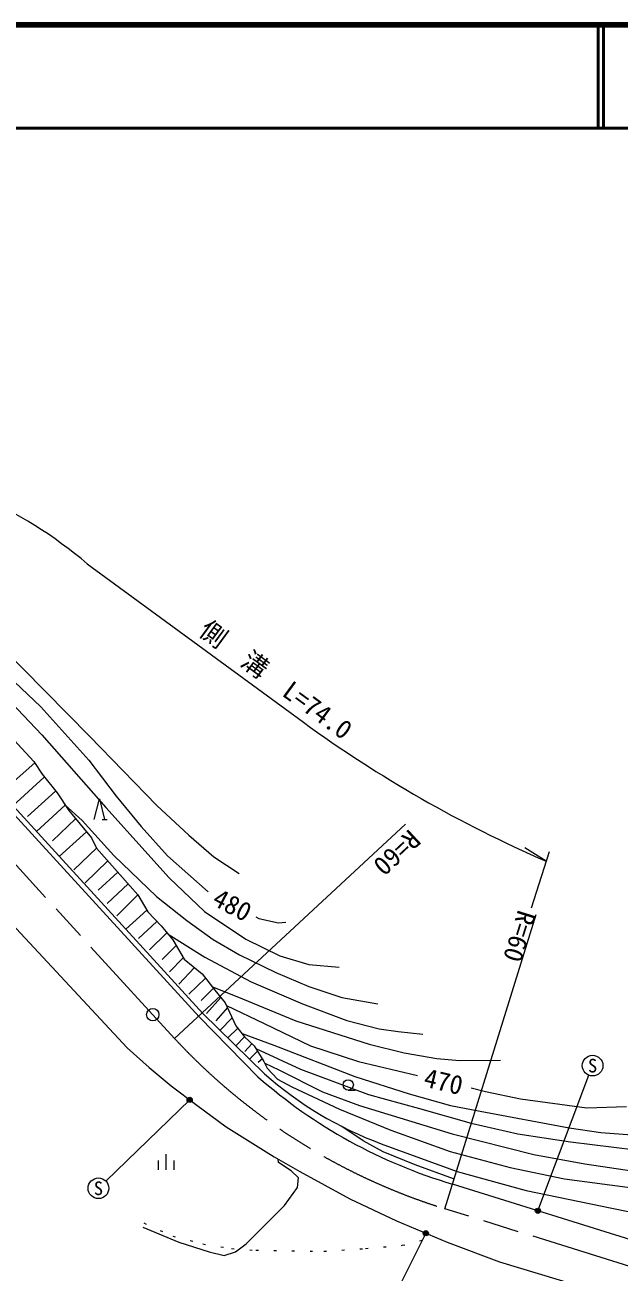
# Model space of a CAD drawing. Units: millimetres, scale not verified. Extents: x 40000 to 680000, y 20000 to 380000.
# Drawn here: x 453212 to 510764, y 259174 to 380000 of the extents above; entities that cross this region are included whole.
import ezdxf
from ezdxf.enums import TextEntityAlignment as Align

# ---------------------------------------------------------------- set-up
doc = ezdxf.new("R2010")
doc.units = ezdxf.units.MM
doc.header["$LTSCALE"] = 1000
doc.linetypes.add('CHAIN', pattern=[18.5, 12, -1.5, 3.5, -1.5])
doc.linetypes.add('DOTTED', pattern=[1.75, 0.25, -1.5])
for name, color, linetype, lineweight in [('M-BGD', 7, 'Continuous', 13), ('M-BMK', 2, 'CHAIN', 13), ('M-BMK-SRVR', 3, 'Continuous', 13), ('M-STR-HTXT', 7, 'Continuous', 13), ('M-STR-STRC', 7, 'Continuous', 13), ('M-TTL', 2, 'Continuous', 140), ('M-TTL-LINE', 7, 'Continuous', 50)]:
    doc.layers.add(name, color=color, linetype=linetype, lineweight=lineweight)
doc.styles.add('ＭＳ ゴシック', font='')
doc.styles.get('ＭＳ ゴシック').set_extended_font_data('MS Gothic')

msp = doc.modelspace()

# ---------------------------------------------------------------- hatches: boundary and pattern name
at = {"layer": 'M-STR-HTXT'}
for points in [[(468922, 275865, -0.41421), (469179, 276108, -0.41421), (469422, 275852, -1)], [(503132, 265212, -0.41421), (503005, 264883, -0.41421), (502675, 265010, -1)], [(491806, 262860, -1), (492282, 263014, -0.41421), (492121, 262699, -0.41421)]]:
    msp.add_hatch(color=256, dxfattribs=at).paths.add_polyline_path(points)

# ---------------------------------------------------------------- linework, layer by layer
at = {"layer": 'M-BGD'}
for p, q in [((454157, 308511), (451315, 305978)), ((455079, 307135), (452038, 304352)), ((456187, 305781), (453448, 303306)), ((457118, 304416), (454322, 301857)), ((458118, 303099), (455879, 300956)), ((460683, 303030), (461183, 303030)), ((459165, 301834), (456541, 299433)), ((460145, 300234), (457961, 298131)), ((461239, 299009), (459051, 296877)), ((462212, 297918), (460320, 296171)), ((463218, 296791), (461169, 294882)), ((464139, 295708), (462124, 293698)), ((465024, 294250), (462989, 292387)), ((466003, 293147), (464205, 291494)), ((466970, 292035), (465276, 290391)), ((467856, 290798), (466491, 289461)), ((468538, 289632), (467208, 288264)), ((469624, 288671), (468131, 287065)), ((470693, 287658), (469092, 286096)), ((471474, 286680), (470287, 285491)), ((472202, 285768), (470815, 284221)), ((472821, 284800), (471711, 283527)), ((473295, 283794), (472122, 282597)), ((473823, 282815), (472881, 281854)), ((474488, 281964), (473646, 281104)), ((475193, 281293), (474517, 280553)), ((475727, 280584), (474968, 279810)), ((476213, 279821), (475792, 279470)), ((484526, 276805), (485193, 276805)), ((466158, 269092), (466158, 269992)), ((466908, 269092), (466908, 270592)), ((467658, 269092), (467658, 269992)), ((514629, 261449), (494634, 267695))]:
    msp.add_line(p, q, dxfattribs=at)
for points in [[(435165, 328574), (437762, 327029), (441527, 324058), (446984, 319097), (451874, 314360), (454861, 311232), (461062, 304167), (467195, 297360), (470609, 294116), (474621, 291424), (477889, 289817), (480714, 288988), (483641, 288717)], [(439068, 327440), (441912, 325610), (446444, 321796), (454765, 313948), (459414, 308781), (462064, 305279), (464471, 302349), (467008, 299512), (470963, 296020)], [(444566, 325418), (450887, 319812), (459469, 311105), (465992, 304364), (469092, 301515), (471504, 299401), (473974, 297797)], [(451021, 311960), (454075, 308640), (454865, 307396), (456334, 305602), (457468, 303884), (459644, 301256), (460145, 300234), (463415, 296570), (464139, 295708), (465123, 294088), (466417, 292704), (467523, 291367), (468627, 289480), (470364, 288071), (471622, 286494), (472599, 285269), (473653, 283033), (474488, 281964), (475404, 281091), (476360, 279590), (476663, 278919), (477679, 277863), (479068, 277108), (483688, 274954), (488647, 272907), (494393, 270866), (500210, 269302), (505486, 268191), (512076, 267325)], [(475780, 278096), (470083, 283895), (445230, 311051)], [(445613, 311373), (470446, 284239), (476425, 278382)], [(434496, 309692), (437544, 307788), (440326, 305378), (463115, 280896), (465252, 278978), (467369, 277211), (469876, 275331), (472703, 273257), (477365, 270340), (479831, 268923), (484670, 266266), (489202, 264129), (494124, 262065), (499179, 260177), (506675, 257904), (510851, 256693)], [(459933, 303030), (460433, 305030), (460933, 303030)], [(457118, 304416), (458746, 302916), (461816, 299545), (465950, 295547), (468891, 293226), (471450, 291388), (473982, 289915), (477502, 288184), (480722, 286833), (483913, 285777), (487382, 285145)], [(475590, 293579), (475877, 293427), (477762, 293020), (478486, 293089)], [(467083, 291899), (470641, 289667), (475127, 287288), (480111, 285153), (484382, 283558), (487526, 282729), (489361, 282492), (491743, 282232)], [(471367, 286814), (473740, 285879), (479467, 283523), (486559, 281240), (489934, 280400), (493116, 279869), (495311, 279674), (499285, 279707)], [(472726, 285001), (476373, 283247), (480859, 281107), (485509, 279579), (491250, 278229)], [(474241, 282280), (477309, 281157), (485155, 278116), (490446, 276426), (494441, 275327), (497295, 274767), (505926, 273146), (508985, 272702), (513329, 272370), (516904, 272357), (520357, 272466)], [(475577, 280820), (479901, 278825), (486501, 276369), (491436, 275034), (496440, 273587), (500949, 272576), (506048, 271776), (514457, 270751), (518927, 270483), (521278, 270311), (525319, 270235), (528403, 270538), (530897, 271009), (532811, 271557), (536071, 273067)], [(476436, 279420), (477791, 278780), (482025, 276650), (485611, 275320), (494599, 272554), (502494, 270556), (507448, 269672), (512229, 268960), (521352, 268215), (527467, 267844), (531129, 268266), (533378, 268691), (536461, 269567), (539966, 271240), (542943, 273503), (544396, 274978), (545883, 277037)], [(496430, 277011), (497823, 276683), (501229, 275952), (507654, 275086), (511486, 275217)], [(494715, 268210), (491010, 269571), (487926, 270835), (485972, 271876), (483917, 273273)], [(487728, 271612), (495085, 268927), (501752, 267075), (510069, 265371), (516879, 263983), (520508, 263562), (526071, 263414)], [(464630, 263520), (468122, 262062), (471062, 261140), (472514, 260788), (473622, 261145), (474627, 261918), (478346, 265608), (479600, 267364), (479696, 268294), (478999, 268985), (477771, 269795), (477739, 270125)]]:
    msp.add_lwpolyline(points, dxfattribs=at)
at = {"layer": 'M-BGD', "linetype": 'DOTTED'}
msp.add_lwpolyline([(464720, 263929), (467534, 262663), (470460, 261895), (473237, 261446), (475580, 261284), (482168, 261190), (486214, 261460), (489765, 261764), (492887, 262584)], dxfattribs=at)
at = {"layer": 'M-BGD'}
msp.add_circle((484526, 277305), 500, dxfattribs=at)
for centre, radius, start, end in [((508851, 315756), 50120, 228.71236, 253.52172), ((499932, 304805), 35366, 228.34198, 249.81231)]:
    msp.add_arc(centre, radius, start, end, dxfattribs=at)
at = {"layer": 'M-BMK'}
for p, q in [((467701, 281811), (443130, 308684)), ((513884, 259062), (493892, 265307))]:
    msp.add_line(p, q, dxfattribs=at)
msp.add_arc((511700, 322604), 60000, 222.83424, 252.73462, dxfattribs=at)
at = {"layer": 'M-BMK-SRVR'}
msp.add_circle((465596, 284113), 600, dxfattribs=at)
at = {"layer": 'M-STR-HTXT'}
for p, q in [((459253, 327791), (480181, 312446)), ((467701, 281811), (490088, 302567)), ((503716, 298974), (501627, 300263)), ((502267, 294469), (504024, 299931)), ((493892, 265307), (502750, 293806)), ((502904, 265111), (507848, 278237)), ((469172, 275858), (461050, 267989)), ((492044, 262937), (485039, 248930))]:
    msp.add_line(p, q, dxfattribs=at)
for centre in [(469172, 275858), (502904, 265111), (492044, 262937)]:
    msp.add_circle(centre, 250, dxfattribs=at)
for centre, radius, start, end in [((430233, 293398), 45000, 49.84287, 65.91863), ((553333, 412953), 124310, 233.95152, 246.47562)]:
    msp.add_arc(centre, radius, start, end, dxfattribs=at)
at = {"layer": 'M-STR-STRC'}
for centre in [(508200, 279173), (460332, 267293)]:
    msp.add_circle(centre, 1000, dxfattribs=at)
at = {"layer": 'M-TTL'}
msp.add_line((680000, 380000), (40000, 380000), dxfattribs=at)
at = {"layer": 'M-TTL-LINE'}
for p, q in [((508747, 380000), (508747, 370000)), ((509247, 380000), (509247, 370000)), ((40000, 370000), (680000, 370000))]:
    msp.add_line(p, q, dxfattribs=at)

# ---------------------------------------------------------------- texts
at = {"layer": 'M-BGD', "style": 'ＭＳ ゴシック'}
for s, rotation, p in [('480', 332.184, (473306, 294744)), ('470', 346.769, (493769, 277637))]:
    msp.add_text(s, height=1833, rotation=rotation, dxfattribs=at).set_placement(p, align=Align.MIDDLE_CENTER)
at = {"layer": 'M-STR-HTXT', "style": 'ＭＳ ゴシック'}
msp.add_text('側\u3000溝\u3000L=74.0', height=1833, rotation=323.75, dxfattribs=at).set_placement((476665, 315395), align=Align.BOTTOM_CENTER)
msp.add_text('R=60', height=1833, rotation=222.834, dxfattribs=at).set_placement((490088, 302567), align=Align.BOTTOM_LEFT)
msp.add_text('R=60', height=1833, rotation=252.735, dxfattribs=at).set_placement((502750, 293806), align=Align.TOP_LEFT)
at = {"layer": 'M-STR-STRC', "style": 'ＭＳ ゴシック'}
for p in [(508200, 279173), (460332, 267293)]:
    msp.add_text('S', height=1320, dxfattribs=at).set_placement(p, align=Align.MIDDLE_CENTER)

doc.saveas('drawing.dxf')
